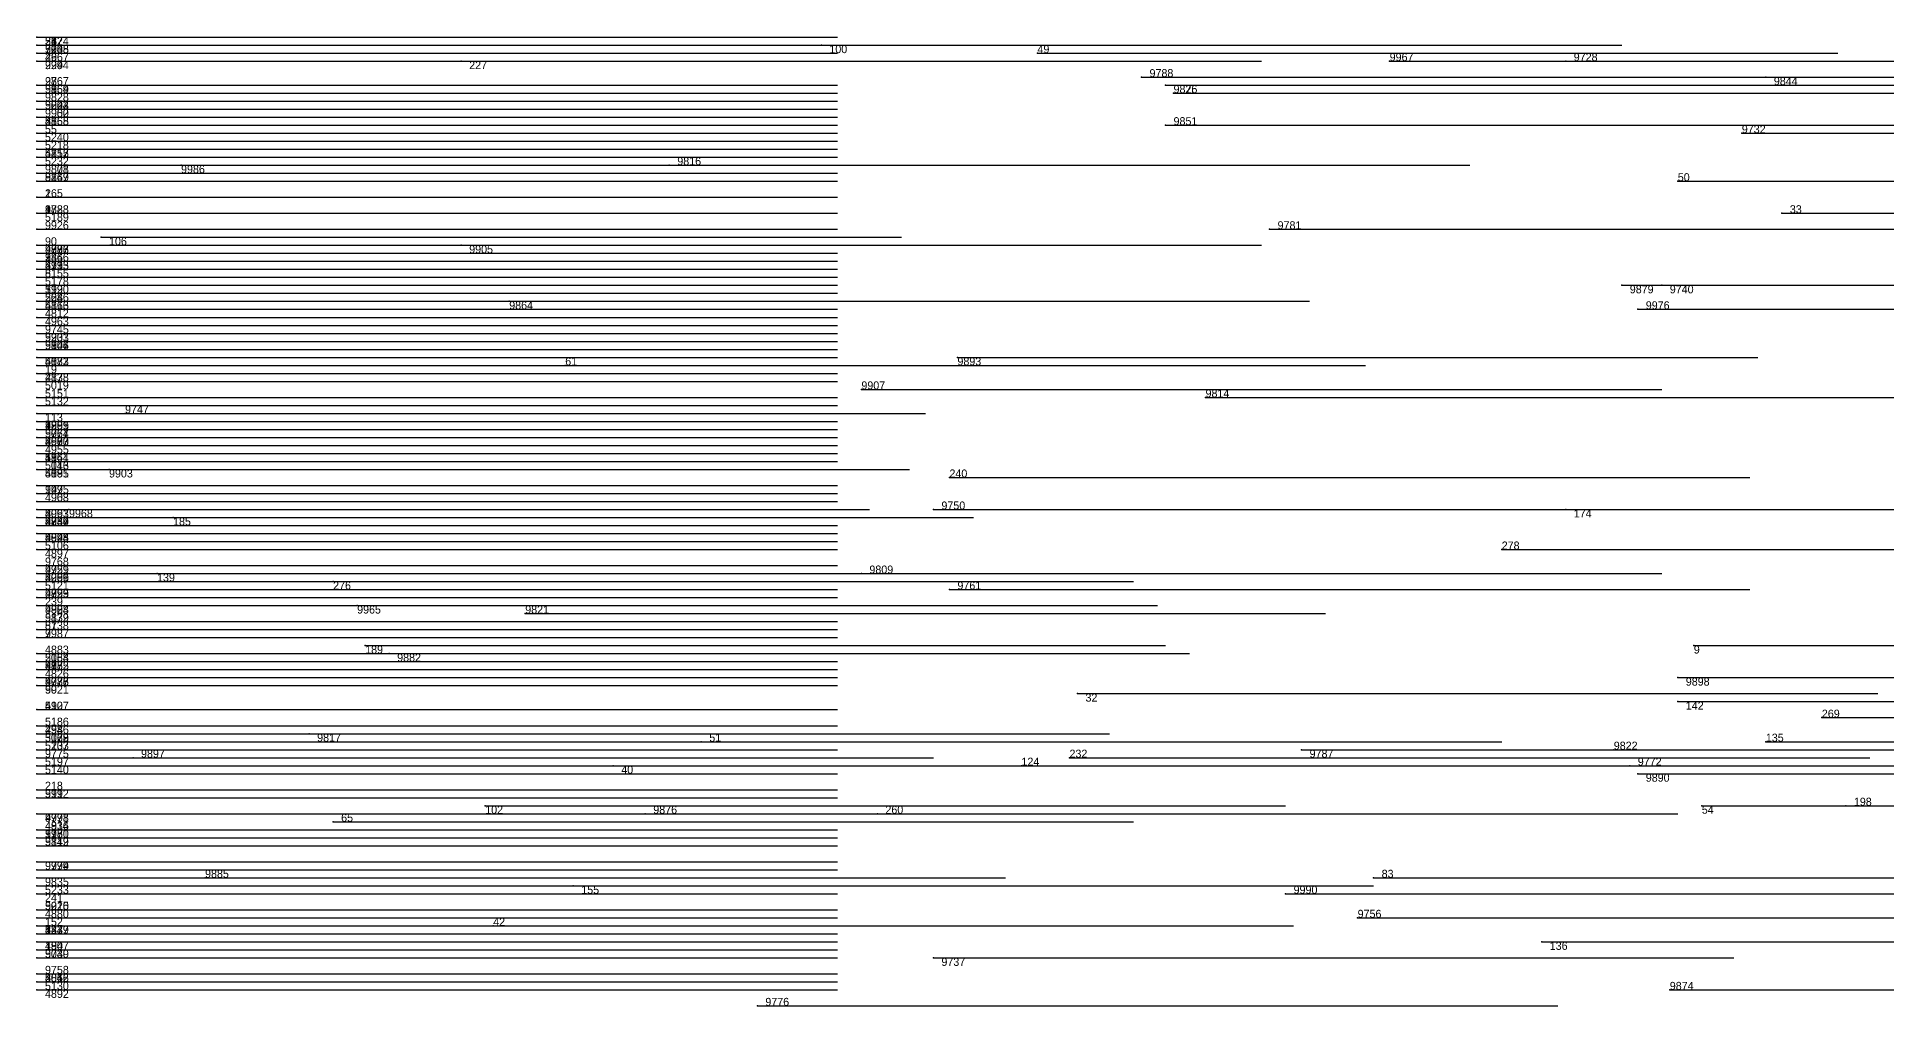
# Model space of a CAD drawing. Extents: x 0 to 1.1, y 0 to 1.
# Drawn here: x 0 to 0.231, y 0.125 to 0.246 of the extents above; entities that cross this region are included whole.
import ezdxf

# ---------------------------------------------------------------- set-up
doc = ezdxf.new("R2010")
doc.units = 0
for name, color, linetype in [('Facilities', 3, 'CONTINUOUS'), ('Normals', 1, 'CONTINUOUS'), ('Source_points', 5, 'CONTINUOUS'), ('Text', 3, 'CONTINUOUS')]:
    doc.layers.add(name, color=color, linetype=linetype)

msp = doc.modelspace()

# ---------------------------------------------------------------- linework, layer by layer
at = {"layer": 'Facilities', "color": 3}
for p in [(0, 0.246, 0.05), (0, 0.246, 0.222), (0, 0.246, 0.147), (0, 0.245, 0.038), (0, 0.245, 0.712), (0, 0.245, 0.706), (0, 0.245, 0.876), (0.098, 0.245), (0, 0.244, 0.578), (0, 0.244, 0.806), (0, 0.243, 0.108), (0, 0.243, 0.083), (0, 0.243, 0.37), (0, 0.243, 0.928), (0.053, 0.243), (0.125, 0.244), (0.169, 0.243, 1), (0.191, 0.243, 1), (0.138, 0.241, 1), (0.216, 0.241, 1), (0, 0.24, 0.046), (0, 0.24, 0.779), (0, 0.239, 0.627), (0, 0.239, 0.916), (0, 0.239, 0.925), (0, 0.239, 0.803), (0, 0.238, 0.288), (0, 0.238, 0.754), (0, 0.238, 0.964), (0.141, 0.24, 1), (0.142, 0.239, 1), (0, 0.237, 0.901), (0, 0.236, 0.283), (0, 0.236, 0.747), (0, 0.236, 0.908), (0, 0.235, 0.038), (0, 0.234, 0.183), (0.141, 0.235, 1), (0.213, 0.234, 1), (0, 0.233, 0.615), (0, 0.232, 0.393), (0, 0.232, 0.557), (0, 0.232, 0.648), (0, 0.231, 0.569), (0, 0.23, 0.601), (0, 0.23, 0.766), (0, 0.23, 0.919), (0, 0.229, 0.84), (0.018, 0.23, 1), (0.079, 0.23, 1), (0, 0.228, 0.194), (0, 0.228, 0.717), (0.205, 0.228), (0, 0.226, 0.164), (0, 0.226, 0.244), (0, 0.224, 0.027), (0, 0.224, 0.344), (0, 0.224, 0.543), (0, 0.224, 0.882), (0, 0.222, 0.767), (0.154, 0.222, 1), (0.218, 0.224), (0, 0.22, 0.159), (0, 0.22, 0.422), (0.008, 0.221), (0.053, 0.22, 1), (0, 0.219, 0.127), (0, 0.219, 0.167), (0, 0.219, 0.769), (0, 0.219, 0.791), (0, 0.219, 0.955), (0, 0.218, 0.072), (0, 0.218, 0.42), (0, 0.218, 0.681), (0, 0.218, 0.886), (0, 0.217, 0.024), (0, 0.216, 0.167), (0, 0.216, 0.667), (0, 0.216, 0.748), (0, 0.215, 0.17), (0.198, 0.215, 1), (0.203, 0.215, 1), (0, 0.214, 0.18), (0, 0.214, 0.68), (0, 0.214, 0.749), (0, 0.213, 0.111), (0, 0.213, 0.25), (0, 0.213, 0.253), (0.059, 0.213, 1), (0, 0.212, 0.576), (0, 0.211, 0.475), (0.2, 0.212, 1), (0, 0.21, 0.472), (0, 0.209, 0.85), (0, 0.208, 0.747), (0, 0.208, 0.726), (0, 0.208, 0.837), (0, 0.207, 0.78), (0, 0.207, 0.841), (0, 0.206, 0.254), (0.115, 0.206, 1), (0, 0.205, 0.712), (0, 0.205, 0.568), (0, 0.204, 0.161), (0.066, 0.205), (0, 0.203, 0.011), (0, 0.203, 0.341), (0, 0.203, 0.432), (0, 0.201, 0.573), (0.103, 0.202, 1), (0.146, 0.201, 1), (0, 0.2, 0.536), (0, 0.199, 0.054), (0.011, 0.199, 1), (0, 0.198, 0.423), (0, 0.198, 0.758), (0, 0.197, 0.24), (0, 0.197, 0.458), (0, 0.197, 0.746), (0, 0.197, 0.787), (0, 0.196, 0.786), (0, 0.195, 0.122), (0, 0.195, 0.402), (0, 0.195, 0.253), (0, 0.195, 0.488), (0, 0.195, 0.596), (0, 0.194, 0.082), (0, 0.194, 0.524), (0, 0.193, 0.401), (0, 0.193, 0.662), (0, 0.192, 0.374), (0, 0.192, 0.343), (0, 0.192, 0.463), (0, 0.192, 0.652), (0.009, 0.192, 1), (0, 0.19, 0.047), (0.114, 0.191), (0, 0.189, 0.453), (0, 0.189, 0.924), (0, 0.188, 0.356), (0, 0.187, 0.373), (0, 0.186, 0.166), (0, 0.186, 0.361), (0, 0.186, 0.467), (0, 0.186, 0.641), (0, 0.186, 0.556), (0, 0.185, 0.061), (0, 0.185, 0.254), (0, 0.185, 0.925), (0.004, 0.187, 1), (0.017, 0.186), (0.112, 0.187, 1), (0.191, 0.187), (0, 0.184, 0.545), (0, 0.183, 0.268), (0, 0.183, 0.505), (0, 0.183, 0.934), (0, 0.182, 0.348), (0, 0.182, 0.584), (0.183, 0.182), (0, 0.18, 0.964), (0, 0.179, 0.412), (0, 0.179, 0.401), (0, 0.179, 0.615), (0, 0.179, 0.85), (0, 0.178, 0.114), (0, 0.178, 0.475), (0, 0.178, 0.629), (0.015, 0.179), (0.037, 0.178), (0.103, 0.179, 1), (0, 0.177, 0.213), (0, 0.177, 0.489), (0, 0.177, 0.613), (0, 0.176, 0.326), (0, 0.176, 0.253), (0, 0.176, 0.828), (0.114, 0.177, 1), (0, 0.175, 0.158), (0, 0.175, 0.27), (0, 0.175, 0.912), (0, 0.175, 0.981), (0.04, 0.175, 1), (0.061, 0.174, 1), (0, 0.173, 0.06), (0, 0.173, 0.637), (0, 0.173, 0.61), (0, 0.173, 0.93), (0, 0.172, 0.073), (0, 0.171, 0.856), (0, 0.169, 0.417), (0.041, 0.17), (0.044, 0.169, 1), (0.207, 0.17), (0, 0.168, 0.195), (0, 0.168, 0.745), (0, 0.168, 0.541), (0, 0.167, 0.017), (0, 0.167, 0.255), (0, 0.167, 0.519), (0, 0.167, 0.777), (0, 0.166, 0.472), (0, 0.166, 0.785), (0, 0.165, 0.391), (0, 0.165, 0.287), (0, 0.165, 0.737), (0, 0.165, 0.783), (0.205, 0.166, 1), (0, 0.162, 0.338), (0, 0.162, 0.667), (0.13, 0.164), (0.205, 0.163), (0, 0.16, 0.665), (0.223, 0.161), (0, 0.159, 0.137), (0, 0.159, 0.291), (0, 0.159, 0.659), (0, 0.159, 0.753), (0, 0.158, 0.168), (0, 0.158, 0.642), (0, 0.158, 0.535), (0.034, 0.159, 1), (0.083, 0.158), (0.216, 0.158), (0, 0.157, 0.737), (0, 0.156, 0.992), (0, 0.155, 0.553), (0.012, 0.156, 1), (0.072, 0.155), (0.123, 0.155), (0.129, 0.156), (0.158, 0.157, 1), (0.197, 0.157, 1), (0.199, 0.155, 1), (0, 0.154, 0.612), (0.2, 0.154, 1), (0, 0.152, 0.162), (0, 0.151, 0.525), (0, 0.151, 0.817), (0, 0.149, 0.402), (0, 0.149, 0.788), (0.037, 0.148), (0.056, 0.15), (0.076, 0.149, 1), (0.105, 0.149), (0.208, 0.15), (0.226, 0.15), (0, 0.147, 0.405), (0, 0.147, 0.356), (0, 0.147, 0.566), (0, 0.147, 0.897), (0, 0.146, 0.223), (0, 0.146, 0.759), (0, 0.145, 0.522), (0, 0.143, 0.803), (0, 0.142, 0.839), (0, 0.141, 0.897), (0.021, 0.141, 1), (0.167, 0.141), (0, 0.14, 0.507), (0, 0.139, 0.037), (0.067, 0.14), (0.156, 0.139, 1), (0, 0.137, 0.282), (0, 0.137, 0.433), (0, 0.137, 0.647), (0, 0.137, 0.877), (0, 0.136, 0.055), (0, 0.135, 0.62), (0, 0.134, 0.149), (0, 0.134, 0.12), (0, 0.134, 0.34), (0.057, 0.135), (0.165, 0.136, 1), (0, 0.133, 0.03), (0, 0.132, 0.288), (0, 0.132, 0.424), (0.188, 0.133), (0, 0.131, 0.816), (0.112, 0.131, 1), (0, 0.129, 0.38), (0, 0.129, 0.739), (0, 0.129, 0.568), (0, 0.129, 0.825), (0, 0.128, 0.023), (0, 0.127, 0.373), (0, 0.127, 0.731), (0.09, 0.125, 1), (0.204, 0.127, 1)]:
    msp.add_point(p, dxfattribs=at)
at = {"layer": 'Normals', "color": 1}
for p, q in [((0, 0.246, 0.05), (0.1, 0.246, 0.05)), ((0, 0.246, 0.222), (0.1, 0.246, 0.222)), ((0, 0.246, 0.147), (0.1, 0.246, 0.147)), ((0, 0.245, 0.038), (0.1, 0.245, 0.038)), ((0, 0.245, 0.712), (0.1, 0.245, 0.712)), ((0, 0.245, 0.706), (0.1, 0.245, 0.706)), ((0, 0.245, 0.876), (0.1, 0.245, 0.876)), ((0.098, 0.245), (0.198, 0.245)), ((0, 0.244, 0.578), (0.1, 0.244, 0.578)), ((0, 0.244, 0.806), (0.1, 0.244, 0.806)), ((0, 0.243, 0.108), (0.1, 0.243, 0.108)), ((0, 0.243, 0.083), (0.1, 0.243, 0.083)), ((0, 0.243, 0.37), (0.1, 0.243, 0.37)), ((0, 0.243, 0.928), (0.1, 0.243, 0.928)), ((0.053, 0.243), (0.153, 0.243)), ((0.125, 0.244), (0.225, 0.244)), ((0.169, 0.243, 1), (0.269, 0.243, 1)), ((0.191, 0.243, 1), (0.291, 0.243, 1)), ((0.138, 0.241, 1), (0.238, 0.241, 1)), ((0.216, 0.241, 1), (0.316, 0.241, 1)), ((0, 0.24, 0.046), (0.1, 0.24, 0.046)), ((0, 0.24, 0.779), (0.1, 0.24, 0.779)), ((0, 0.239, 0.627), (0.1, 0.239, 0.627)), ((0, 0.239, 0.916), (0.1, 0.239, 0.916)), ((0, 0.239, 0.925), (0.1, 0.239, 0.925)), ((0, 0.239, 0.803), (0.1, 0.239, 0.803)), ((0, 0.238, 0.288), (0.1, 0.238, 0.288)), ((0, 0.238, 0.754), (0.1, 0.238, 0.754)), ((0, 0.238, 0.964), (0.1, 0.238, 0.964)), ((0.141, 0.24, 1), (0.241, 0.24, 1)), ((0.142, 0.239, 1), (0.242, 0.239, 1)), ((0, 0.237, 0.901), (0.1, 0.237, 0.901)), ((0, 0.236, 0.283), (0.1, 0.236, 0.283)), ((0, 0.236, 0.747), (0.1, 0.236, 0.747)), ((0, 0.236, 0.908), (0.1, 0.236, 0.908)), ((0, 0.235, 0.038), (0.1, 0.235, 0.038)), ((0, 0.234, 0.183), (0.1, 0.234, 0.183)), ((0.141, 0.235, 1), (0.241, 0.235, 1)), ((0.213, 0.234, 1), (0.313, 0.234, 1)), ((0, 0.233, 0.615), (0.1, 0.233, 0.615)), ((0, 0.232, 0.393), (0.1, 0.232, 0.393)), ((0, 0.232, 0.557), (0.1, 0.232, 0.557)), ((0, 0.232, 0.648), (0.1, 0.232, 0.648)), ((0, 0.231, 0.569), (0.1, 0.231, 0.569)), ((0, 0.23, 0.601), (0.1, 0.23, 0.601)), ((0, 0.23, 0.766), (0.1, 0.23, 0.766)), ((0, 0.23, 0.919), (0.1, 0.23, 0.919)), ((0, 0.229, 0.84), (0.1, 0.229, 0.84)), ((0.018, 0.23, 1), (0.118, 0.23, 1)), ((0.079, 0.23, 1), (0.179, 0.23, 1)), ((0, 0.228, 0.194), (0.1, 0.228, 0.194)), ((0, 0.228, 0.717), (0.1, 0.228, 0.717)), ((0.205, 0.228), (0.305, 0.228)), ((0, 0.226, 0.164), (0.1, 0.226, 0.164)), ((0, 0.226, 0.244), (0.1, 0.226, 0.244)), ((0, 0.224, 0.027), (0.1, 0.224, 0.027)), ((0, 0.224, 0.344), (0.1, 0.224, 0.344)), ((0, 0.224, 0.543), (0.1, 0.224, 0.543)), ((0, 0.224, 0.882), (0.1, 0.224, 0.882)), ((0, 0.222, 0.767), (0.1, 0.222, 0.767)), ((0.154, 0.222, 1), (0.254, 0.222, 1)), ((0.218, 0.224), (0.318, 0.224)), ((0, 0.22, 0.159), (0.1, 0.22, 0.159)), ((0, 0.22, 0.422), (0.1, 0.22, 0.422)), ((0.008, 0.221), (0.108, 0.221)), ((0.053, 0.22, 1), (0.153, 0.22, 1)), ((0, 0.219, 0.127), (0.1, 0.219, 0.127)), ((0, 0.219, 0.167), (0.1, 0.219, 0.167)), ((0, 0.219, 0.769), (0.1, 0.219, 0.769)), ((0, 0.219, 0.791), (0.1, 0.219, 0.791)), ((0, 0.219, 0.955), (0.1, 0.219, 0.955)), ((0, 0.218, 0.072), (0.1, 0.218, 0.072)), ((0, 0.218, 0.42), (0.1, 0.218, 0.42)), ((0, 0.218, 0.681), (0.1, 0.218, 0.681)), ((0, 0.218, 0.886), (0.1, 0.218, 0.886)), ((0, 0.217, 0.024), (0.1, 0.217, 0.024)), ((0, 0.216, 0.167), (0.1, 0.216, 0.167)), ((0, 0.216, 0.667), (0.1, 0.216, 0.667)), ((0, 0.216, 0.748), (0.1, 0.216, 0.748)), ((0, 0.215, 0.17), (0.1, 0.215, 0.17)), ((0.198, 0.215, 1), (0.298, 0.215, 1)), ((0.203, 0.215, 1), (0.303, 0.215, 1)), ((0, 0.214, 0.18), (0.1, 0.214, 0.18)), ((0, 0.214, 0.68), (0.1, 0.214, 0.68)), ((0, 0.214, 0.749), (0.1, 0.214, 0.749)), ((0, 0.213, 0.111), (0.1, 0.213, 0.111)), ((0, 0.213, 0.25), (0.1, 0.213, 0.25)), ((0, 0.213, 0.253), (0.1, 0.213, 0.253)), ((0.059, 0.213, 1), (0.159, 0.213, 1)), ((0, 0.212, 0.576), (0.1, 0.212, 0.576)), ((0, 0.211, 0.475), (0.1, 0.211, 0.475)), ((0.2, 0.212, 1), (0.3, 0.212, 1)), ((0, 0.21, 0.472), (0.1, 0.21, 0.472)), ((0, 0.209, 0.85), (0.1, 0.209, 0.85)), ((0, 0.208, 0.747), (0.1, 0.208, 0.747)), ((0, 0.208, 0.726), (0.1, 0.208, 0.726)), ((0, 0.208, 0.837), (0.1, 0.208, 0.837)), ((0, 0.207, 0.78), (0.1, 0.207, 0.78)), ((0, 0.207, 0.841), (0.1, 0.207, 0.841)), ((0, 0.206, 0.254), (0.1, 0.206, 0.254)), ((0.115, 0.206, 1), (0.215, 0.206, 1)), ((0, 0.205, 0.712), (0.1, 0.205, 0.712)), ((0, 0.205, 0.568), (0.1, 0.205, 0.568)), ((0, 0.204, 0.161), (0.1, 0.204, 0.161)), ((0.066, 0.205), (0.166, 0.205)), ((0, 0.203, 0.011), (0.1, 0.203, 0.011)), ((0, 0.203, 0.341), (0.1, 0.203, 0.341)), ((0, 0.203, 0.432), (0.1, 0.203, 0.432)), ((0, 0.201, 0.573), (0.1, 0.201, 0.573)), ((0.103, 0.202, 1), (0.203, 0.202, 1)), ((0.146, 0.201, 1), (0.246, 0.201, 1)), ((0, 0.2, 0.536), (0.1, 0.2, 0.536)), ((0, 0.199, 0.054), (0.1, 0.199, 0.054)), ((0.011, 0.199, 1), (0.111, 0.199, 1)), ((0, 0.198, 0.423), (0.1, 0.198, 0.423)), ((0, 0.198, 0.758), (0.1, 0.198, 0.758)), ((0, 0.197, 0.24), (0.1, 0.197, 0.24)), ((0, 0.197, 0.458), (0.1, 0.197, 0.458)), ((0, 0.197, 0.746), (0.1, 0.197, 0.746)), ((0, 0.197, 0.787), (0.1, 0.197, 0.787)), ((0, 0.196, 0.786), (0.1, 0.196, 0.786)), ((0, 0.195, 0.122), (0.1, 0.195, 0.122)), ((0, 0.195, 0.402), (0.1, 0.195, 0.402)), ((0, 0.195, 0.253), (0.1, 0.195, 0.253)), ((0, 0.195, 0.488), (0.1, 0.195, 0.488)), ((0, 0.195, 0.596), (0.1, 0.195, 0.596)), ((0, 0.194, 0.082), (0.1, 0.194, 0.082)), ((0, 0.194, 0.524), (0.1, 0.194, 0.524)), ((0, 0.193, 0.401), (0.1, 0.193, 0.401)), ((0, 0.193, 0.662), (0.1, 0.193, 0.662)), ((0, 0.192, 0.374), (0.1, 0.192, 0.374)), ((0, 0.192, 0.343), (0.1, 0.192, 0.343)), ((0, 0.192, 0.463), (0.1, 0.192, 0.463)), ((0, 0.192, 0.652), (0.1, 0.192, 0.652)), ((0.009, 0.192, 1), (0.109, 0.192, 1)), ((0, 0.19, 0.047), (0.1, 0.19, 0.047)), ((0.114, 0.191), (0.214, 0.191)), ((0, 0.189, 0.453), (0.1, 0.189, 0.453)), ((0, 0.189, 0.924), (0.1, 0.189, 0.924)), ((0, 0.188, 0.356), (0.1, 0.188, 0.356)), ((0, 0.187, 0.373), (0.1, 0.187, 0.373)), ((0, 0.186, 0.166), (0.1, 0.186, 0.166)), ((0, 0.186, 0.361), (0.1, 0.186, 0.361)), ((0, 0.186, 0.467), (0.1, 0.186, 0.467)), ((0, 0.186, 0.641), (0.1, 0.186, 0.641)), ((0, 0.186, 0.556), (0.1, 0.186, 0.556)), ((0, 0.185, 0.061), (0.1, 0.185, 0.061)), ((0, 0.185, 0.254), (0.1, 0.185, 0.254)), ((0, 0.185, 0.925), (0.1, 0.185, 0.925)), ((0.004, 0.187, 1), (0.104, 0.187, 1)), ((0.017, 0.186), (0.117, 0.186)), ((0.112, 0.187, 1), (0.212, 0.187, 1)), ((0.191, 0.187), (0.291, 0.187)), ((0, 0.184, 0.545), (0.1, 0.184, 0.545)), ((0, 0.183, 0.268), (0.1, 0.183, 0.268)), ((0, 0.183, 0.505), (0.1, 0.183, 0.505)), ((0, 0.183, 0.934), (0.1, 0.183, 0.934)), ((0, 0.182, 0.348), (0.1, 0.182, 0.348)), ((0, 0.182, 0.584), (0.1, 0.182, 0.584)), ((0.183, 0.182), (0.283, 0.182)), ((0, 0.18, 0.964), (0.1, 0.18, 0.964)), ((0, 0.179, 0.412), (0.1, 0.179, 0.412)), ((0, 0.179, 0.401), (0.1, 0.179, 0.401)), ((0, 0.179, 0.615), (0.1, 0.179, 0.615)), ((0, 0.179, 0.85), (0.1, 0.179, 0.85)), ((0, 0.178, 0.114), (0.1, 0.178, 0.114)), ((0, 0.178, 0.475), (0.1, 0.178, 0.475)), ((0, 0.178, 0.629), (0.1, 0.178, 0.629)), ((0.015, 0.179), (0.115, 0.179)), ((0.037, 0.178), (0.137, 0.178)), ((0.103, 0.179, 1), (0.203, 0.179, 1)), ((0, 0.177, 0.213), (0.1, 0.177, 0.213)), ((0, 0.177, 0.489), (0.1, 0.177, 0.489)), ((0, 0.177, 0.613), (0.1, 0.177, 0.613)), ((0, 0.176, 0.326), (0.1, 0.176, 0.326)), ((0, 0.176, 0.253), (0.1, 0.176, 0.253)), ((0, 0.176, 0.828), (0.1, 0.176, 0.828)), ((0.114, 0.177, 1), (0.214, 0.177, 1)), ((0, 0.175, 0.158), (0.1, 0.175, 0.158)), ((0, 0.175, 0.27), (0.1, 0.175, 0.27)), ((0, 0.175, 0.912), (0.1, 0.175, 0.912)), ((0, 0.175, 0.981), (0.1, 0.175, 0.981)), ((0.04, 0.175, 1), (0.14, 0.175, 1)), ((0.061, 0.174, 1), (0.161, 0.174, 1)), ((0, 0.173, 0.06), (0.1, 0.173, 0.06)), ((0, 0.173, 0.637), (0.1, 0.173, 0.637)), ((0, 0.173, 0.61), (0.1, 0.173, 0.61)), ((0, 0.173, 0.93), (0.1, 0.173, 0.93)), ((0, 0.172, 0.073), (0.1, 0.172, 0.073)), ((0, 0.171, 0.856), (0.1, 0.171, 0.856)), ((0, 0.169, 0.417), (0.1, 0.169, 0.417)), ((0.041, 0.17), (0.141, 0.17)), ((0.044, 0.169, 1), (0.144, 0.169, 1)), ((0.207, 0.17), (0.307, 0.17)), ((0, 0.168, 0.195), (0.1, 0.168, 0.195)), ((0, 0.168, 0.745), (0.1, 0.168, 0.745)), ((0, 0.168, 0.541), (0.1, 0.168, 0.541)), ((0, 0.167, 0.017), (0.1, 0.167, 0.017)), ((0, 0.167, 0.255), (0.1, 0.167, 0.255)), ((0, 0.167, 0.519), (0.1, 0.167, 0.519)), ((0, 0.167, 0.777), (0.1, 0.167, 0.777)), ((0, 0.166, 0.472), (0.1, 0.166, 0.472)), ((0, 0.166, 0.785), (0.1, 0.166, 0.785)), ((0, 0.165, 0.391), (0.1, 0.165, 0.391)), ((0, 0.165, 0.287), (0.1, 0.165, 0.287)), ((0, 0.165, 0.737), (0.1, 0.165, 0.737)), ((0, 0.165, 0.783), (0.1, 0.165, 0.783)), ((0.205, 0.166, 1), (0.305, 0.166, 1)), ((0, 0.162, 0.338), (0.1, 0.162, 0.338)), ((0, 0.162, 0.667), (0.1, 0.162, 0.667)), ((0.13, 0.164), (0.23, 0.164)), ((0.205, 0.163), (0.305, 0.163)), ((0, 0.16, 0.665), (0.1, 0.16, 0.665)), ((0.223, 0.161), (0.323, 0.161)), ((0, 0.159, 0.137), (0.1, 0.159, 0.137)), ((0, 0.159, 0.291), (0.1, 0.159, 0.291)), ((0, 0.159, 0.659), (0.1, 0.159, 0.659)), ((0, 0.159, 0.753), (0.1, 0.159, 0.753)), ((0, 0.158, 0.168), (0.1, 0.158, 0.168)), ((0, 0.158, 0.642), (0.1, 0.158, 0.642)), ((0, 0.158, 0.535), (0.1, 0.158, 0.535)), ((0.034, 0.159, 1), (0.134, 0.159, 1)), ((0.083, 0.158), (0.183, 0.158)), ((0.216, 0.158), (0.316, 0.158)), ((0, 0.157, 0.737), (0.1, 0.157, 0.737)), ((0, 0.156, 0.992), (0.1, 0.156, 0.992)), ((0, 0.155, 0.553), (0.1, 0.155, 0.553)), ((0.012, 0.156, 1), (0.112, 0.156, 1)), ((0.072, 0.155), (0.172, 0.155)), ((0.123, 0.155), (0.223, 0.155)), ((0.129, 0.156), (0.229, 0.156)), ((0.158, 0.157, 1), (0.258, 0.157, 1)), ((0.197, 0.157, 1), (0.297, 0.157, 1)), ((0.199, 0.155, 1), (0.299, 0.155, 1)), ((0, 0.154, 0.612), (0.1, 0.154, 0.612)), ((0.2, 0.154, 1), (0.3, 0.154, 1)), ((0, 0.152, 0.162), (0.1, 0.152, 0.162)), ((0, 0.151, 0.525), (0.1, 0.151, 0.525)), ((0, 0.151, 0.817), (0.1, 0.151, 0.817)), ((0, 0.149, 0.402), (0.1, 0.149, 0.402)), ((0, 0.149, 0.788), (0.1, 0.149, 0.788)), ((0.037, 0.148), (0.137, 0.148)), ((0.056, 0.15), (0.156, 0.15)), ((0.076, 0.149, 1), (0.176, 0.149, 1)), ((0.105, 0.149), (0.205, 0.149)), ((0.208, 0.15), (0.308, 0.15)), ((0.226, 0.15), (0.326, 0.15)), ((0, 0.147, 0.405), (0.1, 0.147, 0.405)), ((0, 0.147, 0.356), (0.1, 0.147, 0.356)), ((0, 0.147, 0.566), (0.1, 0.147, 0.566)), ((0, 0.147, 0.897), (0.1, 0.147, 0.897)), ((0, 0.146, 0.223), (0.1, 0.146, 0.223)), ((0, 0.146, 0.759), (0.1, 0.146, 0.759)), ((0, 0.145, 0.522), (0.1, 0.145, 0.522)), ((0, 0.143, 0.803), (0.1, 0.143, 0.803)), ((0, 0.142, 0.839), (0.1, 0.142, 0.839)), ((0, 0.141, 0.897), (0.1, 0.141, 0.897)), ((0.021, 0.141, 1), (0.121, 0.141, 1)), ((0.167, 0.141), (0.267, 0.141)), ((0, 0.14, 0.507), (0.1, 0.14, 0.507)), ((0, 0.139, 0.037), (0.1, 0.139, 0.037)), ((0.067, 0.14), (0.167, 0.14)), ((0.156, 0.139, 1), (0.256, 0.139, 1)), ((0, 0.137, 0.282), (0.1, 0.137, 0.282)), ((0, 0.137, 0.433), (0.1, 0.137, 0.433)), ((0, 0.137, 0.647), (0.1, 0.137, 0.647)), ((0, 0.137, 0.877), (0.1, 0.137, 0.877)), ((0, 0.136, 0.055), (0.1, 0.136, 0.055)), ((0, 0.135, 0.62), (0.1, 0.135, 0.62)), ((0, 0.134, 0.149), (0.1, 0.134, 0.149)), ((0, 0.134, 0.12), (0.1, 0.134, 0.12)), ((0, 0.134, 0.34), (0.1, 0.134, 0.34)), ((0.057, 0.135), (0.157, 0.135)), ((0.165, 0.136, 1), (0.265, 0.136, 1)), ((0, 0.133, 0.03), (0.1, 0.133, 0.03)), ((0, 0.132, 0.288), (0.1, 0.132, 0.288)), ((0, 0.132, 0.424), (0.1, 0.132, 0.424)), ((0.188, 0.133), (0.288, 0.133)), ((0, 0.131, 0.816), (0.1, 0.131, 0.816)), ((0.112, 0.131, 1), (0.212, 0.131, 1)), ((0, 0.129, 0.38), (0.1, 0.129, 0.38)), ((0, 0.129, 0.739), (0.1, 0.129, 0.739)), ((0, 0.129, 0.568), (0.1, 0.129, 0.568)), ((0, 0.129, 0.825), (0.1, 0.129, 0.825)), ((0, 0.128, 0.023), (0.1, 0.128, 0.023)), ((0, 0.127, 0.373), (0.1, 0.127, 0.373)), ((0, 0.127, 0.731), (0.1, 0.127, 0.731)), ((0.09, 0.125, 1), (0.19, 0.125, 1)), ((0.204, 0.127, 1), (0.304, 0.127, 1))]:
    msp.add_line(p, q, dxfattribs=at)
at = {"layer": 'Source_points', "color": 5}
for p in [(0, 0.246, 0.05), (0, 0.246, 0.222), (0, 0.246, 0.147), (0, 0.245, 0.038), (0, 0.245, 0.712), (0, 0.245, 0.706), (0, 0.245, 0.876), (0.098, 0.245), (0, 0.244, 0.578), (0, 0.244, 0.806), (0, 0.243, 0.108), (0, 0.243, 0.083), (0, 0.243, 0.37), (0, 0.243, 0.928), (0.053, 0.243), (0.125, 0.244), (0.169, 0.243, 1), (0.191, 0.243, 1), (0.138, 0.241, 1), (0.216, 0.241, 1), (0, 0.24, 0.046), (0, 0.24, 0.779), (0, 0.239, 0.627), (0, 0.239, 0.916), (0, 0.239, 0.925), (0, 0.239, 0.803), (0, 0.238, 0.288), (0, 0.238, 0.754), (0, 0.238, 0.964), (0.141, 0.24, 1), (0.142, 0.239, 1), (0, 0.237, 0.901), (0, 0.236, 0.283), (0, 0.236, 0.747), (0, 0.236, 0.908), (0, 0.235, 0.038), (0, 0.234, 0.183), (0.141, 0.235, 1), (0.213, 0.234, 1), (0, 0.233, 0.615), (0, 0.232, 0.393), (0, 0.232, 0.557), (0, 0.232, 0.648), (0, 0.231, 0.569), (0, 0.23, 0.601), (0, 0.23, 0.766), (0, 0.23, 0.919), (0, 0.229, 0.84), (0.018, 0.23, 1), (0.079, 0.23, 1), (0, 0.228, 0.194), (0, 0.228, 0.717), (0.205, 0.228), (0, 0.226, 0.164), (0, 0.226, 0.244), (0, 0.224, 0.027), (0, 0.224, 0.344), (0, 0.224, 0.543), (0, 0.224, 0.882), (0, 0.222, 0.767), (0.154, 0.222, 1), (0.218, 0.224), (0, 0.22, 0.159), (0, 0.22, 0.422), (0.008, 0.221), (0.053, 0.22, 1), (0, 0.219, 0.127), (0, 0.219, 0.167), (0, 0.219, 0.769), (0, 0.219, 0.791), (0, 0.219, 0.955), (0, 0.218, 0.072), (0, 0.218, 0.42), (0, 0.218, 0.681), (0, 0.218, 0.886), (0, 0.217, 0.024), (0, 0.216, 0.167), (0, 0.216, 0.667), (0, 0.216, 0.748), (0, 0.215, 0.17), (0.198, 0.215, 1), (0.203, 0.215, 1), (0, 0.214, 0.18), (0, 0.214, 0.68), (0, 0.214, 0.749), (0, 0.213, 0.111), (0, 0.213, 0.25), (0, 0.213, 0.253), (0.059, 0.213, 1), (0, 0.212, 0.576), (0, 0.211, 0.475), (0.2, 0.212, 1), (0, 0.21, 0.472), (0, 0.209, 0.85), (0, 0.208, 0.747), (0, 0.208, 0.726), (0, 0.208, 0.837), (0, 0.207, 0.78), (0, 0.207, 0.841), (0, 0.206, 0.254), (0.115, 0.206, 1), (0, 0.205, 0.712), (0, 0.205, 0.568), (0, 0.204, 0.161), (0.066, 0.205), (0, 0.203, 0.011), (0, 0.203, 0.341), (0, 0.203, 0.432), (0, 0.201, 0.573), (0.103, 0.202, 1), (0.146, 0.201, 1), (0, 0.2, 0.536), (0, 0.199, 0.054), (0.011, 0.199, 1), (0, 0.198, 0.423), (0, 0.198, 0.758), (0, 0.197, 0.24), (0, 0.197, 0.458), (0, 0.197, 0.746), (0, 0.197, 0.787), (0, 0.196, 0.786), (0, 0.195, 0.122), (0, 0.195, 0.402), (0, 0.195, 0.253), (0, 0.195, 0.488), (0, 0.195, 0.596), (0, 0.194, 0.082), (0, 0.194, 0.524), (0, 0.193, 0.401), (0, 0.193, 0.662), (0, 0.192, 0.374), (0, 0.192, 0.343), (0, 0.192, 0.463), (0, 0.192, 0.652), (0.009, 0.192, 1), (0, 0.19, 0.047), (0.114, 0.191), (0, 0.189, 0.453), (0, 0.189, 0.924), (0, 0.188, 0.356), (0, 0.187, 0.373), (0, 0.186, 0.166), (0, 0.186, 0.361), (0, 0.186, 0.467), (0, 0.186, 0.641), (0, 0.186, 0.556), (0, 0.185, 0.061), (0, 0.185, 0.254), (0, 0.185, 0.925), (0.004, 0.187, 1), (0.017, 0.186), (0.112, 0.187, 1), (0.191, 0.187), (0, 0.184, 0.545), (0, 0.183, 0.268), (0, 0.183, 0.505), (0, 0.183, 0.934), (0, 0.182, 0.348), (0, 0.182, 0.584), (0.183, 0.182), (0, 0.18, 0.964), (0, 0.179, 0.412), (0, 0.179, 0.401), (0, 0.179, 0.615), (0, 0.179, 0.85), (0, 0.178, 0.114), (0, 0.178, 0.475), (0, 0.178, 0.629), (0.015, 0.179), (0.037, 0.178), (0.103, 0.179, 1), (0, 0.177, 0.213), (0, 0.177, 0.489), (0, 0.177, 0.613), (0, 0.176, 0.326), (0, 0.176, 0.253), (0, 0.176, 0.828), (0.114, 0.177, 1), (0, 0.175, 0.158), (0, 0.175, 0.27), (0, 0.175, 0.912), (0, 0.175, 0.981), (0.04, 0.175, 1), (0.061, 0.174, 1), (0, 0.173, 0.06), (0, 0.173, 0.637), (0, 0.173, 0.61), (0, 0.173, 0.93), (0, 0.172, 0.073), (0, 0.171, 0.856), (0, 0.169, 0.417), (0.041, 0.17), (0.044, 0.169, 1), (0.207, 0.17), (0, 0.168, 0.195), (0, 0.168, 0.745), (0, 0.168, 0.541), (0, 0.167, 0.017), (0, 0.167, 0.255), (0, 0.167, 0.519), (0, 0.167, 0.777), (0, 0.166, 0.472), (0, 0.166, 0.785), (0, 0.165, 0.391), (0, 0.165, 0.287), (0, 0.165, 0.737), (0, 0.165, 0.783), (0.205, 0.166, 1), (0, 0.162, 0.338), (0, 0.162, 0.667), (0.13, 0.164), (0.205, 0.163), (0, 0.16, 0.665), (0.223, 0.161), (0, 0.159, 0.137), (0, 0.159, 0.291), (0, 0.159, 0.659), (0, 0.159, 0.753), (0, 0.158, 0.168), (0, 0.158, 0.642), (0, 0.158, 0.535), (0.034, 0.159, 1), (0.083, 0.158), (0.216, 0.158), (0, 0.157, 0.737), (0, 0.156, 0.992), (0, 0.155, 0.553), (0.012, 0.156, 1), (0.072, 0.155), (0.123, 0.155), (0.129, 0.156), (0.158, 0.157, 1), (0.197, 0.157, 1), (0.199, 0.155, 1), (0, 0.154, 0.612), (0.2, 0.154, 1), (0, 0.152, 0.162), (0, 0.151, 0.525), (0, 0.151, 0.817), (0, 0.149, 0.402), (0, 0.149, 0.788), (0.037, 0.148), (0.056, 0.15), (0.076, 0.149, 1), (0.105, 0.149), (0.208, 0.15), (0.226, 0.15), (0, 0.147, 0.405), (0, 0.147, 0.356), (0, 0.147, 0.566), (0, 0.147, 0.897), (0, 0.146, 0.223), (0, 0.146, 0.759), (0, 0.145, 0.522), (0, 0.143, 0.803), (0, 0.142, 0.839), (0, 0.141, 0.897), (0.021, 0.141, 1), (0.167, 0.141), (0, 0.14, 0.507), (0, 0.139, 0.037), (0.067, 0.14), (0.156, 0.139, 1), (0, 0.137, 0.282), (0, 0.137, 0.433), (0, 0.137, 0.647), (0, 0.137, 0.877), (0, 0.136, 0.055), (0, 0.135, 0.62), (0, 0.134, 0.149), (0, 0.134, 0.12), (0, 0.134, 0.34), (0.057, 0.135), (0.165, 0.136, 1), (0, 0.133, 0.03), (0, 0.132, 0.288), (0, 0.132, 0.424), (0.188, 0.133), (0, 0.131, 0.816), (0.112, 0.131, 1), (0, 0.129, 0.38), (0, 0.129, 0.739), (0, 0.129, 0.568), (0, 0.129, 0.825), (0, 0.128, 0.023), (0, 0.127, 0.373), (0, 0.127, 0.731), (0.09, 0.125, 1), (0.204, 0.127, 1)]:
    msp.add_point(p, dxfattribs=at)

# ---------------------------------------------------------------- texts
at = {"layer": 'Text', "color": 3}
for s, p in [('34', (0.001, 0.245, 0.05)), ('5174', (0.001, 0.245, 0.706)), ('5135', (0.001, 0.244, 0.712)), ('5208', (0.001, 0.244, 0.578)), ('9935', (0.001, 0.244, 0.806)), ('9948', (0.001, 0.244, 0.876)), ('262', (0.001, 0.245, 0.222)), ('282', (0.001, 0.245, 0.147)), ('70', (0.001, 0.244, 0.038)), ('100', (0.099, 0.244)), ('49', (0.125, 0.244)), ('4967', (0.001, 0.243, 0.37)), ('9944', (0.001, 0.242, 0.928)), ('266', (0.001, 0.243, 0.083)), ('229', (0.001, 0.242, 0.108)), ('227', (0.054, 0.242)), ('9967', (0.169, 0.243, 1)), ('9728', (0.192, 0.243, 1)), ('9767', (0.001, 0.24, 0.779)), ('28', (0.001, 0.24, 0.046)), ('9788', (0.139, 0.241, 1)), ('9844', (0.217, 0.24, 1)), ('5164', (0.001, 0.239, 0.627)), ('5004', (0.001, 0.237, 0.288)), ('5222', (0.001, 0.237, 0.754)), ('9854', (0.001, 0.239, 0.925)), ('9959', (0.001, 0.239, 0.803)), ('9828', (0.001, 0.238, 0.916)), ('9843', (0.001, 0.237, 0.964)), ('9826', (0.142, 0.239, 1)), ('9875', (0.142, 0.239, 1)), ('4855', (0.001, 0.235, 0.283)), ('5168', (0.001, 0.235, 0.747)), ('9902', (0.001, 0.236, 0.908)), ('9950', (0.001, 0.236, 0.901)), ('25', (0.001, 0.235, 0.038)), ('9851', (0.142, 0.235, 1)), ('55', (0.001, 0.234, 0.183)), ('5240', (0.001, 0.233, 0.615)), ('9732', (0.213, 0.234, 1)), ('4852', (0.001, 0.231, 0.393)), ('5218', (0.001, 0.232, 0.648)), ('5217', (0.001, 0.231, 0.569)), ('5115', (0.001, 0.231, 0.557)), ('5232', (0.001, 0.23, 0.601)), ('5149', (0.001, 0.228, 0.717)), ('9808', (0.001, 0.229, 0.766)), ('9871', (0.001, 0.229, 0.919)), ('82', (0.001, 0.228, 0.194)), ('9867', (0.001, 0.228, 0.84)), ('9986', (0.018, 0.229, 1)), ('9816', (0.08, 0.23, 1)), ('50', (0.205, 0.228)), ('26', (0.001, 0.226, 0.164)), ('165', (0.001, 0.226, 0.244)), ('4888', (0.001, 0.224, 0.344)), ('9833', (0.001, 0.224, 0.882)), ('172', (0.001, 0.224, 0.027)), ('33', (0.219, 0.224)), ('5189', (0.001, 0.223, 0.543)), ('9926', (0.001, 0.222, 0.767)), ('9781', (0.155, 0.222, 1)), ('4937', (0.001, 0.219, 0.422)), ('90', (0.001, 0.22, 0.159)), ('9777', (0.001, 0.219, 0.769)), ('9896', (0.001, 0.219, 0.791)), ('9983', (0.001, 0.219, 0.955)), ('106', (0.009, 0.22)), ('9905', (0.054, 0.219, 1)), ('4915', (0.001, 0.217, 0.42)), ('3', (0.001, 0.218, 0.127)), ('5133', (0.001, 0.217, 0.681)), ('9866', (0.001, 0.218, 0.886)), ('24', (0.001, 0.218, 0.072)), ('279', (0.001, 0.217, 0.024)), ('144', (0.001, 0.218, 0.167)), ('5155', (0.001, 0.216, 0.667)), ('5178', (0.001, 0.215, 0.748)), ('31', (0.001, 0.214, 0.18)), ('5120', (0.001, 0.214, 0.68)), ('81', (0.001, 0.216, 0.167)), ('199', (0.001, 0.214, 0.17)), ('9879', (0.199, 0.214, 1)), ('9740', (0.204, 0.214, 1)), ('4866', (0.001, 0.212, 0.253)), ('5246', (0.001, 0.213, 0.749)), ('5113', (0.001, 0.212, 0.576)), ('203', (0.001, 0.213, 0.111)), ('258', (0.001, 0.213, 0.25)), ('9864', (0.059, 0.212, 1)), ('9976', (0.201, 0.212, 1)), ('4812', (0.001, 0.211, 0.475)), ('4963', (0.001, 0.21, 0.472)), ('5201', (0.001, 0.208, 0.726)), ('5147', (0.001, 0.207, 0.747)), ('9745', (0.001, 0.209, 0.85)), ('9933', (0.001, 0.208, 0.837)), ('9806', (0.001, 0.207, 0.78)), ('9904', (0.001, 0.207, 0.841)), ('4882', (0.001, 0.205, 0.254)), ('5073', (0.001, 0.205, 0.712)), ('5131', (0.001, 0.205, 0.568)), ('61', (0.066, 0.205)), ('9893', (0.115, 0.205, 1)), ('4838', (0.001, 0.203, 0.341)), ('217', (0.001, 0.203, 0.011)), ('19', (0.001, 0.204, 0.161)), ('5019', (0.001, 0.202, 0.432)), ('5151', (0.001, 0.201, 0.573)), ('5132', (0.001, 0.2, 0.536)), ('9907', (0.103, 0.202, 1)), ('9814', (0.146, 0.201, 1)), ('113', (0.001, 0.198, 0.054)), ('9747', (0.011, 0.199, 1)), ('4895', (0.001, 0.197, 0.458)), ('4991', (0.001, 0.197, 0.423)), ('5061', (0.001, 0.196, 0.746)), ('9909', (0.001, 0.197, 0.758)), ('9757', (0.001, 0.196, 0.786)), ('9974', (0.001, 0.196, 0.787)), ('128', (0.001, 0.197, 0.24)), ('4973', (0.001, 0.195, 0.253)), ('4987', (0.001, 0.195, 0.488)), ('4955', (0.001, 0.194, 0.402)), ('5060', (0.001, 0.195, 0.596)), ('259', (0.001, 0.195, 0.122)), ('4944', (0.001, 0.193, 0.401)), ('4891', (0.001, 0.191, 0.374)), ('5161', (0.001, 0.193, 0.524)), ('5013', (0.001, 0.192, 0.343)), ('5146', (0.001, 0.192, 0.662)), ('5035', (0.001, 0.191, 0.463)), ('5181', (0.001, 0.191, 0.652)), ('186', (0.001, 0.193, 0.082)), ('9903', (0.009, 0.191, 1)), ('240', (0.114, 0.191)), ('9995', (0.001, 0.189, 0.924)), ('147', (0.001, 0.189, 0.047)), ('4903', (0.001, 0.188, 0.453)), ('4968', (0.001, 0.188, 0.356)), ('9750', (0.113, 0.187, 1)), ('4961', (0.001, 0.186, 0.373)), ('4854', (0.001, 0.185, 0.361)), ('4857', (0.001, 0.185, 0.467)), ('4939', (0.001, 0.185, 0.254)), ('5093', (0.001, 0.186, 0.641)), ('5230', (0.001, 0.185, 0.556)), ('9789', (0.001, 0.185, 0.925)), ('209', (0.001, 0.186, 0.166)), ('284', (0.001, 0.185, 0.061)), ('9968', (0.004, 0.186, 1)), ('185', (0.017, 0.185)), ('174', (0.192, 0.186)), ('4943', (0.001, 0.183, 0.268)), ('5094', (0.001, 0.183, 0.505)), ('5098', (0.001, 0.183, 0.545)), ('5106', (0.001, 0.182, 0.584)), ('9825', (0.001, 0.183, 0.934)), ('278', (0.183, 0.182)), ('4897', (0.001, 0.181, 0.348)), ('9768', (0.001, 0.18, 0.964)), ('4929', (0.001, 0.179, 0.412)), ('4906', (0.001, 0.178, 0.475)), ('5009', (0.001, 0.178, 0.401)), ('5089', (0.001, 0.178, 0.629)), ('5091', (0.001, 0.178, 0.615)), ('5121', (0.001, 0.177, 0.613)), ('5', (0.001, 0.177, 0.213)), ('9751', (0.001, 0.179, 0.85)), ('226', (0.001, 0.178, 0.114)), ('139', (0.015, 0.178)), ('276', (0.037, 0.177)), ('9809', (0.104, 0.179, 1)), ('9761', (0.115, 0.177, 1)), ('4899', (0.001, 0.176, 0.326)), ('4925', (0.001, 0.176, 0.489)), ('4959', (0.001, 0.176, 0.253)), ('9793', (0.001, 0.176, 0.828)), ('239', (0.001, 0.175, 0.158)), ('4908', (0.001, 0.174, 0.27)), ('5179', (0.001, 0.173, 0.61)), ('9824', (0.001, 0.174, 0.912)), ('9984', (0.001, 0.174, 0.981)), ('9832', (0.001, 0.173, 0.93)), ('9965', (0.04, 0.174, 1)), ('9821', (0.061, 0.174, 1)), ('5138', (0.001, 0.172, 0.637)), ('87', (0.001, 0.172, 0.06)), ('9987', (0.001, 0.171, 0.856)), ('7', (0.001, 0.171, 0.073)), ('4883', (0.001, 0.169, 0.417)), ('5064', (0.001, 0.168, 0.745)), ('5188', (0.001, 0.168, 0.541)), ('205', (0.001, 0.168, 0.195)), ('189', (0.041, 0.169)), ('9882', (0.045, 0.168, 1)), ('9', (0.207, 0.169)), ('4985', (0.001, 0.167, 0.255)), ('4826', (0.001, 0.166, 0.472)), ('5172', (0.001, 0.167, 0.519)), ('88', (0.001, 0.167, 0.017)), ('9755', (0.001, 0.167, 0.777)), ('4988', (0.001, 0.165, 0.391)), ('5077', (0.001, 0.165, 0.737)), ('5021', (0.001, 0.164, 0.287)), ('9726', (0.001, 0.165, 0.785)), ('9921', (0.001, 0.164, 0.783)), ('9898', (0.206, 0.165, 1)), ('4927', (0.001, 0.162, 0.338)), ('5107', (0.001, 0.162, 0.667)), ('32', (0.131, 0.163)), ('142', (0.206, 0.162)), ('269', (0.223, 0.161)), ('4986', (0.001, 0.159, 0.291)), ('5186', (0.001, 0.16, 0.665)), ('254', (0.001, 0.159, 0.137)), ('30', (0.001, 0.158, 0.168)), ('5078', (0.001, 0.158, 0.642)), ('5129', (0.001, 0.158, 0.659)), ('5162', (0.001, 0.158, 0.753)), ('5137', (0.001, 0.157, 0.737)), ('5203', (0.001, 0.157, 0.535)), ('9817', (0.035, 0.158, 1)), ('51', (0.084, 0.158)), ('9822', (0.197, 0.157, 1)), ('135', (0.216, 0.158)), ('5197', (0.001, 0.155, 0.553)), ('5140', (0.001, 0.154, 0.612)), ('9775', (0.001, 0.156, 0.992)), ('9897', (0.013, 0.156, 1)), ('40', (0.073, 0.154)), ('124', (0.123, 0.155)), ('232', (0.129, 0.156)), ('9787', (0.159, 0.156, 1)), ('9772', (0.2, 0.155, 1)), ('218', (0.001, 0.152, 0.162)), ('9890', (0.201, 0.153, 1)), ('5112', (0.001, 0.151, 0.525)), ('9992', (0.001, 0.151, 0.817)), ('198', (0.227, 0.15)), ('4998', (0.001, 0.148, 0.402)), ('4814', (0.001, 0.147, 0.405)), ('4936', (0.001, 0.147, 0.356)), ('9771', (0.001, 0.148, 0.788)), ('65', (0.038, 0.148)), ('102', (0.056, 0.149)), ('9876', (0.077, 0.149, 1)), ('260', (0.106, 0.149)), ('54', (0.208, 0.149)), ('5180', (0.001, 0.146, 0.566)), ('5119', (0.001, 0.145, 0.522)), ('9951', (0.001, 0.146, 0.897)), ('9842', (0.001, 0.145, 0.759)), ('177', (0.001, 0.146, 0.223)), ('9779', (0.001, 0.142, 0.839)), ('9994', (0.001, 0.142, 0.803)), ('9835', (0.001, 0.14, 0.897)), ('9885', (0.021, 0.141, 1)), ('83', (0.168, 0.141)), ('5233', (0.001, 0.139, 0.507)), ('241', (0.001, 0.138, 0.037)), ('155', (0.068, 0.139)), ('9990', (0.157, 0.139, 1)), ('4880', (0.001, 0.136, 0.282)), ('5020', (0.001, 0.137, 0.433)), ('5215', (0.001, 0.137, 0.647)), ('9916', (0.001, 0.137, 0.877)), ('9756', (0.165, 0.136, 1)), ('4849', (0.001, 0.134, 0.34)), ('5247', (0.001, 0.134, 0.62)), ('247', (0.001, 0.134, 0.12)), ('152', (0.001, 0.135, 0.055)), ('183', (0.001, 0.134, 0.149)), ('42', (0.057, 0.135)), ('4807', (0.001, 0.132, 0.288)), ('5030', (0.001, 0.131, 0.424)), ('9749', (0.001, 0.131, 0.816)), ('194', (0.001, 0.132, 0.03)), ('136', (0.189, 0.132)), ('9758', (0.001, 0.129, 0.825)), ('9737', (0.113, 0.13, 1)), ('4815', (0.001, 0.128, 0.38)), ('5042', (0.001, 0.128, 0.739)), ('5046', (0.001, 0.128, 0.568)), ('5130', (0.001, 0.127, 0.731)), ('206', (0.001, 0.128, 0.023)), ('9874', (0.204, 0.127, 1)), ('4892', (0.001, 0.126, 0.373)), ('9776', (0.091, 0.125, 1))]:
    msp.add_text(s, height=0.001, dxfattribs=at).set_placement(p)

doc.saveas('drawing.dxf')
